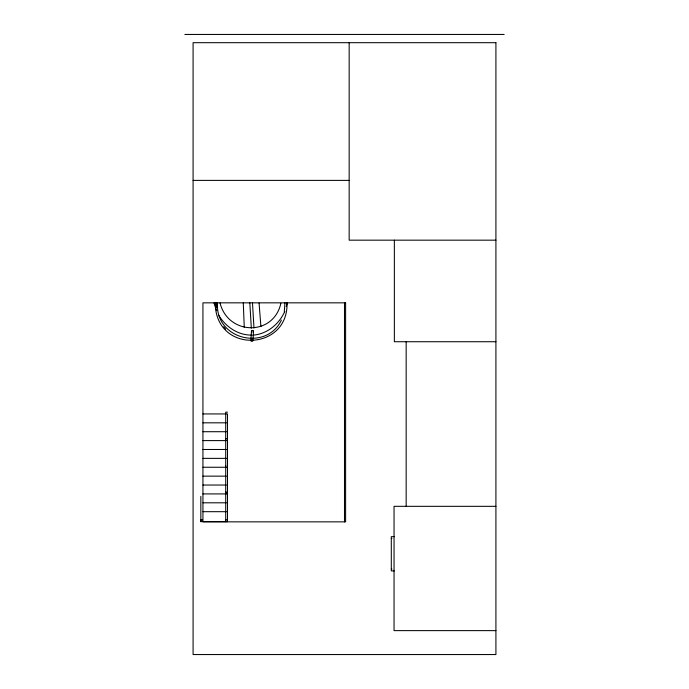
<?xml version="1.0" encoding="UTF-8"?>
<svg xmlns="http://www.w3.org/2000/svg" width="689" height="689" viewBox="0 0 689 689"><rect width="100%" height="100%" fill="white"/><g stroke="black" fill="none" stroke-linecap="round" stroke-linejoin="round"><path stroke-width="1.03" d="M202.609 521.651L200.835 521.651L200.835 496.407M225.716 521.651L225.716 412.16L227.491 412.16M253.518 331.642L252.889 340.831L252.217 341.305A1.292 1.025 3.9 0 1 251.425 341.253L250.83 340.685L251.433 331.771M284.299 311.755L284.936 302.867M287.02 302.884C288.519 349.84 219.533 353.991 215.407 307.182L217.448 306.794C218.482 340.444 267.082 350.563 281.413 320.084M250.83 340.685L251.511 340.039A1.292 1.025 3.9 0 1 252.312 340.099L252.897 340.659M280.888 303.298C273.412 336.585 228.076 335.302 220.024 302.971M286.236 306.562L287.391 302.66M251.476 331.125L252.148 330.651A1.292 1.025 3.9 0 1 252.949 330.711L253.543 331.271M284.79 311.437C279.114 324.14 267.211 334.036 253.07 335.155M215.399 307.087L217.457 306.967L217.199 302.514M184.841 34.45L504.159 34.45M193.084 180.389L349.159 180.389M495.916 240.168L349.159 240.168L349.159 42.692M495.916 341.727L394.358 341.727L394.358 240.168M202.962 413.934L227.499 413.943L227.491 521.651L202.962 521.642M202.962 422.822L226.431 422.822M202.962 431.71L226.431 431.71M225.716 438.824L227.491 438.824M202.962 440.598L226.431 440.598M202.962 449.486L226.431 449.486M202.962 458.366L226.431 458.374M202.962 467.254L226.431 467.263M202.962 476.142L226.431 476.151M202.962 485.03L226.431 485.03M227.491 492.144L225.716 492.144L225.716 493.918M202.962 493.918L227.491 493.918M202.962 502.806L226.431 502.806M495.916 506.329L394.048 506.329L394.048 630.624L495.916 630.624M202.962 511.686L226.431 511.694M202.609 519.868L200.835 519.868L200.835 521.651M225.716 519.868L227.491 519.868M394.237 536.645L391.3 536.645L391.3 570.914L394.237 570.914M391.3 538.514L391.92 538.514M391.3 569.045L391.92 569.045M252.079 335.069C238.239 335.483 225.759 326.913 218.775 315.355M216.759 310.687L213.986 303.048M259.073 303.074L260.907 326.577M252.467 302.583L253.983 328.042M249.823 302.747L251.33 328.197M217.069 302.531L217.328 306.975M216.906 302.557L217.173 306.984M216.699 302.6L216.957 306.993M216.449 302.643L216.708 307.01M216.191 302.686L216.441 307.027M215.924 302.833L216.174 307.036M215.674 302.85L215.924 307.053M215.459 302.859L215.709 307.07M215.287 302.781L215.545 307.079L215.183 302.79M243.277 302.945L244.276 327.568M406.166 341.727L406.166 506.329M344.5 302.772L344.5 521.926M225.716 465.48L225.716 467.263M251.786 332.486A1.042 1.042 0 0 1 251.692 331.013A1.042 1.042 0 0 1 253.164 330.927A1.042 1.042 0 0 1 253.251 332.399M225.691 329.092A35.122 35.122 0 0 1 223.675 326.767M495.916 42.692L193.084 42.692L193.084 654.55L495.916 654.55L495.916 42.692M345.611 302.841L202.936 302.841L202.936 521.849L345.611 521.849L345.611 302.841"/></g></svg>
